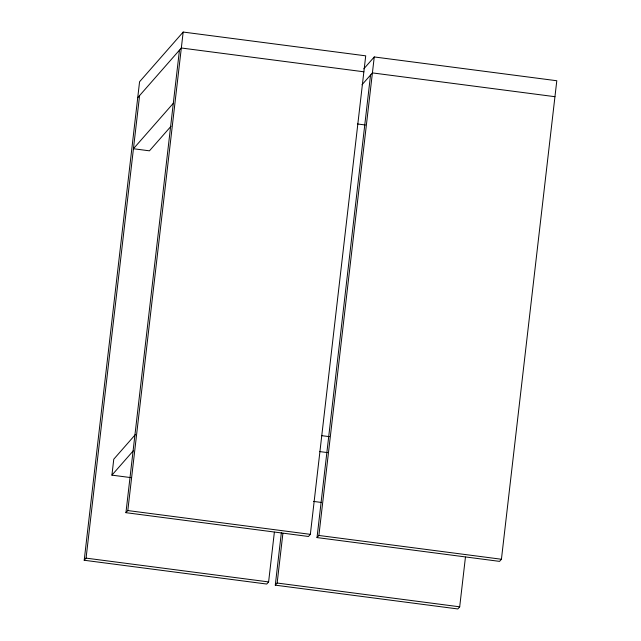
<?xml version="1.0" encoding="UTF-8"?>
<svg xmlns="http://www.w3.org/2000/svg" width="641" height="641" viewBox="0 0 641 641"><rect width="100%" height="100%" fill="white"/><g stroke="black" fill="none" stroke-linecap="round" stroke-linejoin="round"><path stroke-width="0.96" d="M274.372 532.182L268.611 581.916L266.744 584.047L84.203 560.258L139.57 81.752L183.174 32.05L365.715 55.839L310.348 534.346L308.481 536.477L125.94 512.68L179.456 50.134M84.203 560.258L86.07 558.127L139.594 95.573M130.796 477.601L111.927 475.141L113.769 459.196L135.339 434.614M125.94 512.68L127.807 510.557L183.174 32.05M465.454 557.085L459.693 606.819L457.826 608.95L275.285 585.161L281.383 532.439M275.285 585.161L277.152 583.03L282.905 533.296M363.84 68.819L374.256 56.953L556.797 80.742L501.43 559.248L499.563 561.38L317.023 537.583L370.538 75.037M317.023 537.583L318.889 535.459L374.256 56.953M137.719 97.704L181.331 48.003L363.872 71.792M173.31 103.297L133.44 148.736L149.449 150.827L171.019 126.245M361.997 84.772L372.413 72.906L554.954 96.695M111.927 475.141L133.496 450.559M357.462 123.969L365.394 125.003M321.462 435.624L329.402 436.657M319.619 451.576L327.559 452.61M313.513 501.414L321.453 502.456M127.807 510.557L310.348 534.346M318.889 535.459L501.43 559.248M86.07 558.127L268.611 581.916M277.152 583.03L459.693 606.819"/></g></svg>
